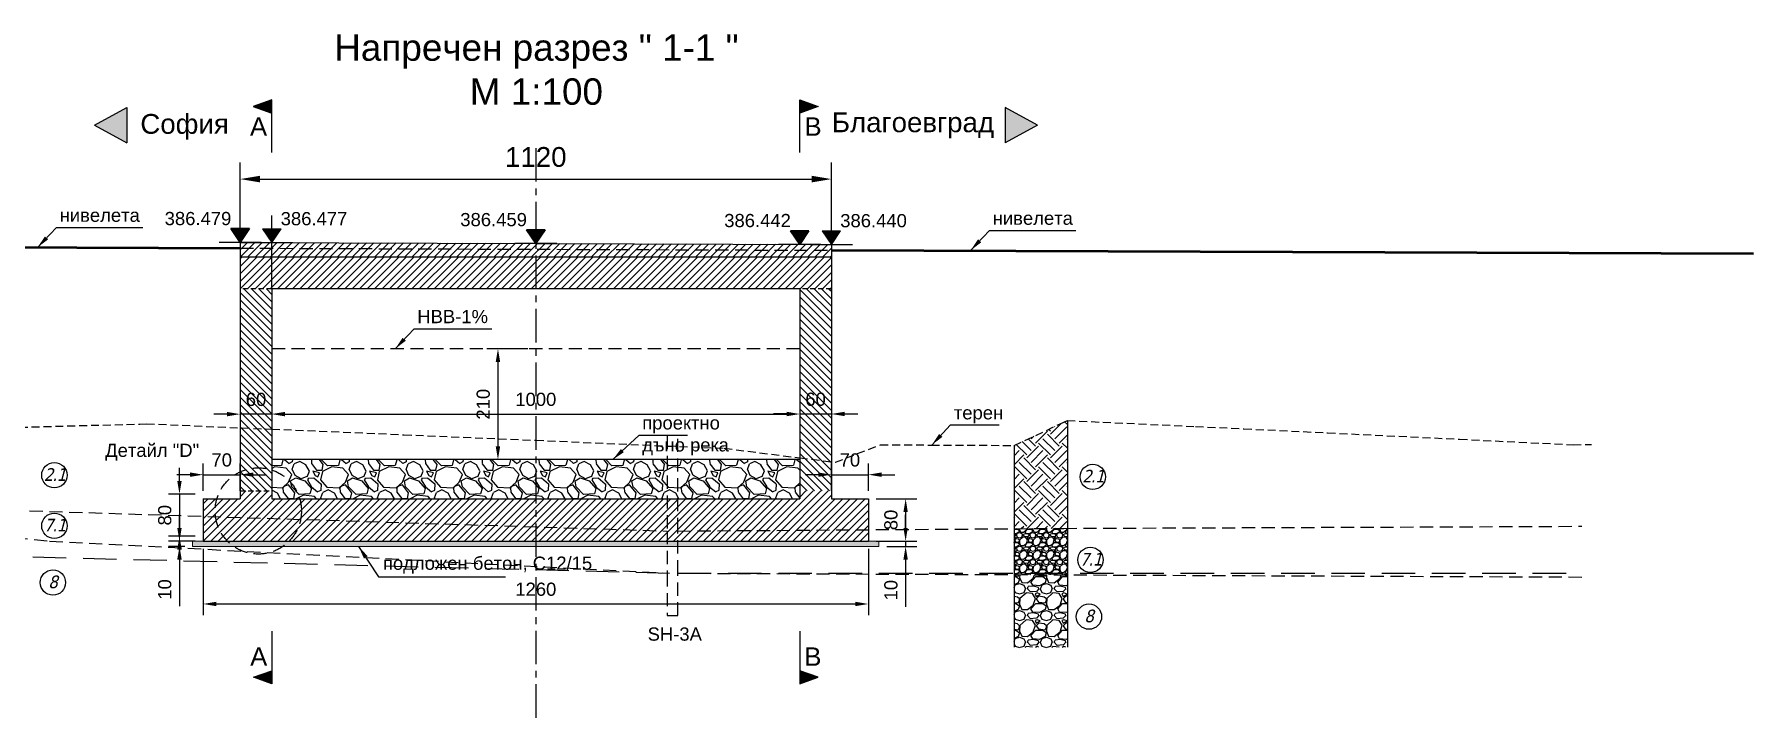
# Model space of a CAD drawing. Header units: centimetres. Extents: x 8495135 to 959133560, y 4530079 to 463453963.
# Drawn here: x 958987247 to 958990504, y 463411915 to 463413216 of the extents above; entities that cross this region are included whole.
import ezdxf
from ezdxf.enums import TextEntityAlignment as Align

# ---------------------------------------------------------------- set-up
doc = ezdxf.new("R2010")
doc.units = ezdxf.units.CM
doc.header["$LTSCALE"] = 0.1
for name, pattern in [('CENTER', [50.8, 31.75, -6.35, 6.35, -6.35]), ('CONTINU', [0]), ('DASHED', [0.75, 0.5, -0.25]), ('HIDDEN', [9.525, 6.35, -3.175]), ('LK_HIDDEN', [7.5, 5, -2.5])]:
    doc.linetypes.add(name, pattern=pattern)
for name, color, linetype, lineweight in [('31_VERT_ALIGNM', 1, 'Continuous', 50), ('dimension', 1, 'Continuous', 20), ('golemi syoryjenia', 161, 'Continuous', 35)]:
    doc.layers.add(name, color=color, linetype=linetype, lineweight=lineweight)
for name, color, linetype in [('br_dimension', 1, 'Continuous'), ('br_hatch', 9, 'Continuous'), ('br_hatch_dark', 8, 'Continuous'), ('br_view_yellow', 2, 'Continuous'), ('hatch', 253, 'Continuous'), ('Kustendilska voda', 12, 'Continuous'), ('plast', 7, 'Continuous')]:
    doc.layers.add(name, color=color, linetype=linetype)
doc.styles.add('1-10 cm', font='arial.ttf', dxfattribs={"height": 2.5})
doc.styles.add('1-50 cm', font='arial.ttf', dxfattribs={"height": 12.5})
doc.styles.add('MM 1 to 100', font='arial.ttf', dxfattribs={"height": 25})
doc.styles.add('MM 1 to 150', font='arial.ttf', dxfattribs={"height": 37.5})
doc.styles.add('MM_ARIAL', font='arial.ttf')
doc.styles.get("Standard").update_dxf_attribs({"font": 'arial.ttf'})
doc.dimstyles.new('MM DIM 1 to 100', dxfattribs={"dimscale": 10, "dimtxt": 2.5, "dimasz": 2.5, "dimexe": 2.1, "dimexo": 1.5, "dimgap": 1.5, "dimtad": 1, "dimdec": 0, "dimdsep": 46, "dimtxsty": 'MM_ARIAL', "dimcen": 3, "dimclrd": 1, "dimclre": 1, "dimclrt": 7, "dimaunit": 2, "dimadec": 1, "dimazin": 0, "dimtp": 100, "dimtm": 3, "dimtfac": 1, "dimtdec": 0, "dimtix": 1, "dimtmove": 0, "dimatfit": 3, "dimfxl": 0, "dimtolj": 1, "dimtzin": 0, "dimarcsym": 0})
doc.dimstyles.new('MM DIM 1 to 150', dxfattribs={"dimscale": 15, "dimtxt": 2.5, "dimasz": 2.5, "dimexe": 2.1, "dimexo": 1.5, "dimgap": 1.5, "dimtad": 1, "dimdec": 0, "dimdsep": 46, "dimtxsty": 'MM_ARIAL', "dimcen": 3, "dimclrd": 1, "dimclre": 1, "dimclrt": 7, "dimaunit": 2, "dimadec": 1, "dimazin": 0, "dimtp": 100, "dimtm": 3, "dimtfac": 1, "dimtdec": 0, "dimtix": 1, "dimtmove": 0, "dimatfit": 3, "dimfxl": 0, "dimtolj": 1, "dimtzin": 0, "dimarcsym": 0})

# ---------------------------------------------------------------- blocks, each defined once
blk = doc.blocks.new('*D172')
at = {"layer": 'br_dimension', "color": 1, "lineweight": -2, "transparency": 16777216}
for p, q in [((958987697, 463412508.3), (958987697, 463412475.3)), ((958988697.1, 463412508.3), (958988697.1, 463412475.3)), ((958987722, 463412496.3), (958988672.1, 463412496.3))]:
    blk.add_line(p, q, dxfattribs=at)
at = {"layer": 'br_dimension', "color": 1, "transparency": 16777216}
for points in [[(958987722, 463412500.4), (958987722, 463412492.1), (958987697, 463412496.3)], [(958988672.1, 463412500.4), (958988672.1, 463412492.1), (958988697.1, 463412496.3)]]:
    blk.add_solid(points, dxfattribs=at)
at = {"layer": 'br_dimension', "color": 7, "transparency": 16777216, "insert": (958988197.1, 463412524), "char_height": 25, "attachment_point": 5, "style": 'MM_ARIAL'}
blk.add_mtext('\\A1;1000', dxfattribs=at)
blk = doc.blocks.new('*D173')
at = {"layer": 'br_dimension', "color": 1, "lineweight": -2, "transparency": 16777216}
for p, q in [((958988897.7, 463412280.6), (958988897.7, 463412305.6)), ((958988842.1, 463412255.6), (958988918.7, 463412255.6)), ((958988862.1, 463412245.6), (958988918.7, 463412245.6)), ((958988897.7, 463412255.6), (958988897.7, 463412245.6)), ((958988897.7, 463412220.6), (958988897.7, 463412130.8))]:
    blk.add_line(p, q, dxfattribs=at)
at = {"layer": 'br_dimension', "color": 1, "transparency": 16777216}
for points in [[(958988893.5, 463412280.6), (958988901.8, 463412280.6), (958988897.7, 463412255.6)], [(958988893.5, 463412220.6), (958988901.8, 463412220.6), (958988897.7, 463412245.6)]]:
    blk.add_solid(points, dxfattribs=at)
at = {"layer": 'br_dimension', "color": 7, "transparency": 16777216, "insert": (958988869.9, 463412162.5), "char_height": 25, "attachment_point": 5, "rotation": 90, "style": 'MM_ARIAL'}
blk.add_mtext('\\A1;10', dxfattribs=at)
blk = doc.blocks.new('*D174')
at = {"layer": 'br_dimension', "color": 1, "lineweight": -2, "transparency": 16777216}
for p, q in [((958988842.1, 463412335.6), (958988918.7, 463412335.6)), ((958988897.7, 463412310.6), (958988897.7, 463412280.6)), ((958988842.1, 463412255.6), (958988918.7, 463412255.6))]:
    blk.add_line(p, q, dxfattribs=at)
at = {"layer": 'br_dimension', "color": 1, "transparency": 16777216}
for points in [[(958988893.5, 463412310.6), (958988901.8, 463412310.6), (958988897.7, 463412335.6)], [(958988893.5, 463412280.6), (958988901.8, 463412280.6), (958988897.7, 463412255.6)]]:
    blk.add_solid(points, dxfattribs=at)
at = {"layer": 'br_dimension', "color": 7, "transparency": 16777216, "insert": (958988869.9, 463412295.6), "char_height": 25, "attachment_point": 5, "rotation": 90, "style": 'MM_ARIAL'}
blk.add_mtext('\\A1;80', dxfattribs=at)
blk = doc.blocks.new('*D175')
at = {"layer": 'br_dimension', "color": 1, "lineweight": -2, "transparency": 16777216}
for p, q in [((958987567.1, 463412240.6), (958987567.1, 463412115.4)), ((958988827.1, 463412240.6), (958988827.1, 463412115.4)), ((958987592.1, 463412136.4), (958988802.1, 463412136.4))]:
    blk.add_line(p, q, dxfattribs=at)
at = {"layer": 'br_dimension', "color": 1, "transparency": 16777216}
for points in [[(958987592.1, 463412140.6), (958987592.1, 463412132.2), (958987567.1, 463412136.4)], [(958988802.1, 463412140.6), (958988802.1, 463412132.2), (958988827.1, 463412136.4)]]:
    blk.add_solid(points, dxfattribs=at)
at = {"layer": 'br_dimension', "color": 7, "transparency": 16777216, "insert": (958988197.1, 463412164.2), "char_height": 25, "attachment_point": 5, "style": 'MM_ARIAL'}
blk.add_mtext('\\A1;1260', dxfattribs=at)
blk = doc.blocks.new('*D176')
at = {"layer": 'br_dimension', "color": 1, "lineweight": -2, "transparency": 16777216}
for p, q in [((958988697.1, 463412521.8), (958988697.1, 463412475.4)), ((958988757.1, 463412509.2), (958988757.1, 463412475.4)), ((958988672.1, 463412496.4), (958988647.1, 463412496.4)), ((958988697.1, 463412496.4), (958988757.1, 463412496.4)), ((958988782.1, 463412496.4), (958988807.1, 463412496.4))]:
    blk.add_line(p, q, dxfattribs=at)
at = {"layer": 'br_dimension', "color": 1, "transparency": 16777216}
for points in [[(958988672.1, 463412500.6), (958988672.1, 463412492.3), (958988697.1, 463412496.4)], [(958988782.1, 463412500.6), (958988782.1, 463412492.3), (958988757.1, 463412496.4)]]:
    blk.add_solid(points, dxfattribs=at)
at = {"layer": 'br_dimension', "color": 7, "transparency": 16777216, "insert": (958988727.1, 463412524.2), "char_height": 25, "attachment_point": 5, "style": 'MM_ARIAL'}
blk.add_mtext('\\A1;60', dxfattribs=at)
blk = doc.blocks.new('*D177')
at = {"layer": 'br_dimension', "color": 1, "lineweight": -2, "transparency": 16777216}
for p, q in [((958987697.1, 463412521.8), (958987697.1, 463412475.1)), ((958987612.1, 463412496.1), (958987587.1, 463412496.1)), ((958987637.1, 463412498.9), (958987637.1, 463412475.1)), ((958987697.1, 463412496.1), (958987637.1, 463412496.1)), ((958987722.1, 463412496.1), (958987747.1, 463412496.1))]:
    blk.add_line(p, q, dxfattribs=at)
at = {"layer": 'br_dimension', "color": 1, "transparency": 16777216}
for points in [[(958987612.1, 463412500.3), (958987612.1, 463412492), (958987637.1, 463412496.1)], [(958987722.1, 463412500.3), (958987722.1, 463412492), (958987697.1, 463412496.1)]]:
    blk.add_solid(points, dxfattribs=at)
at = {"layer": 'br_dimension', "color": 7, "transparency": 16777216, "insert": (958987667.1, 463412523.9), "char_height": 25, "attachment_point": 5, "style": 'MM_ARIAL'}
blk.add_mtext('\\A1;60', dxfattribs=at)
blk = doc.blocks.new('*D178')
at = {"layer": 'br_view_yellow', "color": 1, "lineweight": -2, "transparency": 16777216}
for p, q in [((958987522.1, 463412369.6), (958987522.1, 463412394.6)), ((958987552.1, 463412344.6), (958987501.1, 463412344.6)), ((958987522.1, 463412344.6), (958987522.1, 463412264.6)), ((958987552.1, 463412264.6), (958987501.1, 463412264.6)), ((958987522.1, 463412239.6), (958987522.1, 463412214.6))]:
    blk.add_line(p, q, dxfattribs=at)
at = {"layer": 'br_view_yellow', "color": 1, "transparency": 16777216}
for points in [[(958987517.9, 463412369.6), (958987526.3, 463412369.6), (958987522.1, 463412344.6)], [(958987517.9, 463412239.6), (958987526.3, 463412239.6), (958987522.1, 463412264.6)]]:
    blk.add_solid(points, dxfattribs=at)
at = {"layer": 'br_view_yellow', "color": 7, "transparency": 16777216, "insert": (958987494.3, 463412304.6), "char_height": 25, "attachment_point": 5, "rotation": 90, "style": 'MM_ARIAL'}
blk.add_mtext('\\A1;80', dxfattribs=at)
blk = doc.blocks.new('*D179')
at = {"layer": 'br_dimension', "color": 1, "lineweight": -2, "transparency": 16777216}
for p, q in [((958987522.1, 463412280.6), (958987522.1, 463412305.6)), ((958987552.1, 463412255.6), (958987501.1, 463412255.6)), ((958987532.1, 463412245.6), (958987501.1, 463412245.6)), ((958987522.1, 463412255.6), (958987522.1, 463412245.6)), ((958987522.1, 463412220.6), (958987522.1, 463412132.2))]:
    blk.add_line(p, q, dxfattribs=at)
at = {"layer": 'br_dimension', "color": 1, "transparency": 16777216}
for points in [[(958987517.9, 463412280.6), (958987526.3, 463412280.6), (958987522.1, 463412255.6)], [(958987517.9, 463412220.6), (958987526.3, 463412220.6), (958987522.1, 463412245.6)]]:
    blk.add_solid(points, dxfattribs=at)
at = {"layer": 'br_dimension', "color": 7, "transparency": 16777216, "insert": (958987494.3, 463412163.9), "char_height": 25, "attachment_point": 5, "rotation": 90, "style": 'MM_ARIAL'}
blk.add_mtext('\\A1;10', dxfattribs=at)
blk = doc.blocks.new('*D180')
at = {"layer": 'br_dimension', "color": 1, "lineweight": -2, "transparency": 16777216}
for p, q in [((958988182, 463412619.9), (958988104.4, 463412619.9)), ((958988125.4, 463412594.9), (958988125.4, 463412434.9)), ((958988182, 463412409.9), (958988104.4, 463412409.9))]:
    blk.add_line(p, q, dxfattribs=at)
at = {"layer": 'br_dimension', "color": 1, "transparency": 16777216}
for points in [[(958988121.2, 463412594.9), (958988129.6, 463412594.9), (958988125.4, 463412619.9)], [(958988121.2, 463412434.9), (958988129.6, 463412434.9), (958988125.4, 463412409.9)]]:
    blk.add_solid(points, dxfattribs=at)
at = {"layer": 'br_dimension', "color": 7, "transparency": 16777216, "insert": (958988097.6, 463412514.9), "char_height": 25, "attachment_point": 5, "rotation": 90, "style": 'MM_ARIAL'}
blk.add_mtext('\\A1;210', dxfattribs=at)
blk = doc.blocks.new('*D181')
at = {"layer": 'br_dimension', "color": 1, "lineweight": -2, "transparency": 16777216}
for p, q in [((958987567.1, 463412350.6), (958987567.1, 463412402.4)), ((958987637.1, 463412350.6), (958987637.1, 463412402.4)), ((958987542.1, 463412381.4), (958987517.1, 463412381.4)), ((958987567.1, 463412381.4), (958987637.1, 463412381.4)), ((958987662.1, 463412381.4), (958987687.1, 463412381.4))]:
    blk.add_line(p, q, dxfattribs=at)
at = {"layer": 'br_dimension', "color": 1, "transparency": 16777216}
for points in [[(958987542.1, 463412385.6), (958987542.1, 463412377.3), (958987567.1, 463412381.4)], [(958987662.1, 463412385.6), (958987662.1, 463412377.3), (958987637.1, 463412381.4)]]:
    blk.add_solid(points, dxfattribs=at)
at = {"layer": 'br_dimension', "color": 7, "transparency": 16777216, "insert": (958987602.1, 463412409.2), "char_height": 25, "attachment_point": 5, "style": 'MM_ARIAL'}
blk.add_mtext('\\A1;70', dxfattribs=at)
blk = doc.blocks.new('*D182')
at = {"layer": 'br_dimension', "color": 1, "lineweight": -2, "transparency": 16777216}
for p, q in [((958988757.1, 463412350.6), (958988757.1, 463412402.4)), ((958988827.1, 463412350.6), (958988827.1, 463412402.4)), ((958988732.1, 463412381.4), (958988707.1, 463412381.4)), ((958988757.1, 463412381.4), (958988827.1, 463412381.4)), ((958988852.1, 463412381.4), (958988877.1, 463412381.4))]:
    blk.add_line(p, q, dxfattribs=at)
at = {"layer": 'br_dimension', "color": 1, "transparency": 16777216}
for points in [[(958988732.1, 463412385.6), (958988732.1, 463412377.3), (958988757.1, 463412381.4)], [(958988852.1, 463412385.6), (958988852.1, 463412377.3), (958988827.1, 463412381.4)]]:
    blk.add_solid(points, dxfattribs=at)
at = {"layer": 'br_dimension', "color": 7, "transparency": 16777216, "insert": (958988792.1, 463412409.2), "char_height": 25, "attachment_point": 5, "style": 'MM_ARIAL'}
blk.add_mtext('\\A1;70', dxfattribs=at)
blk = doc.blocks.new('*U353')
at = {"linetype": 'CONTINU', "ltscale": 0.5}
blk.add_hatch(color=256, dxfattribs=at).paths.add_polyline_path([(-87.5, -35), (-100, 0), (-75, 0)])
at = {"ltscale": 0.5}
blk.add_line((0, 0), (-100, 0), dxfattribs=at)
at = {"lineweight": -3, "ltscale": 0.5}
for p, q in [((-100, 0), (-87.5, -35)), ((-87.5, -35), (-75, 0))]:
    blk.add_line(p, q, dxfattribs=at)
at = {"color": 7, "ltscale": 0.5, "style": '1-50 cm'}
blk.add_attdef('1', text='', height=35, dxfattribs=at).set_placement((-45.7, -25), align=Align.MIDDLE_CENTER)
blk = doc.blocks.new('*U354')
at = {"linetype": 'CONTINU', "ltscale": 0.5}
blk.add_hatch(color=256, dxfattribs=at).paths.add_polyline_path([(-87.5, -35), (-100, 0), (-75, 0)])
at = {"ltscale": 0.5}
blk.add_line((0, 0), (-100, 0), dxfattribs=at)
at = {"lineweight": -3, "ltscale": 0.5}
for p, q in [((-100, 0), (-87.5, -35)), ((-87.5, -35), (-75, 0))]:
    blk.add_line(p, q, dxfattribs=at)
at = {"color": 7, "ltscale": 0.5, "style": '1-50 cm'}
blk.add_attdef('1', text='', height=35, dxfattribs=at).set_placement((-44.6, -24.8), align=Align.MIDDLE_CENTER)
blk = doc.blocks.new('*D825')
at = {"layer": 'br_hatch', "color": 1, "lineweight": -2, "transparency": 16777216}
for p, q in [((958987637.1, 463412844), (958987637.1, 463412973)), ((958988757.1, 463412840.1), (958988757.1, 463412973)), ((958987674.6, 463412941.5), (958988719.6, 463412941.5))]:
    blk.add_line(p, q, dxfattribs=at)
at = {"layer": 'br_hatch', "color": 1, "transparency": 16777216}
for points in [[(958987674.6, 463412947.8), (958987674.6, 463412935.3), (958987637.1, 463412941.5)], [(958988719.6, 463412947.8), (958988719.6, 463412935.3), (958988757.1, 463412941.5)]]:
    blk.add_solid(points, dxfattribs=at)
at = {"layer": 'br_hatch', "color": 7, "transparency": 16777216, "insert": (958988197.1, 463412983.2), "char_height": 37.5, "attachment_point": 5, "style": 'MM_ARIAL'}
blk.add_mtext('\\A1;1120', dxfattribs=at)
blk = doc.blocks.new('*U819')
at = {"ltscale": 0.5}
blk.add_hatch(color=256, dxfattribs=at).paths.add_polyline_path([(-17.5, 26), (0, 0), (17.5, 26)])
for p, q in [((-40, 0), (0, 0)), ((-17.5, 26), (17.5, 26)), ((-17.5, 26), (0, 0)), ((0, 0), (17.5, 26)), ((0, 0), (40, 0))]:
    blk.add_line(p, q, dxfattribs=at)
at = {"color": 7, "ltscale": 0.5, "style": '1-10 cm'}
blk.add_attdef('1', text='', height=25, dxfattribs=at).set_placement((79.9, 32.7), align=Align.CENTER)

msp = doc.modelspace()

# ---------------------------------------------------------------- hatches: boundary and pattern name
at = {"layer": 'br_hatch'}
h = msp.add_hatch(dxfattribs=at)
h.set_pattern_fill('_USER', color=256, scale=10, angle=45, style=0, pattern_type=0)
h.set_pattern_definition([(45, (958987637.051, 463412793.549), (-7.07107, 7.07107), [])])
h.paths.add_polyline_path([(958987697.05, 463412810.38), (958987637.05, 463412810.59), (958987637.05, 463412793.55), (958987697.05, 463412793.55)])
h.paths.add_polyline_path([(958987697.05, 463412821.33), (958987637.05, 463412821.55), (958987637.05, 463412810.59), (958987697.05, 463412810.38)])
h.paths.add_polyline_path([(958988197.07, 463412819.55), (958987697.05, 463412821.33), (958987697.05, 463412810.38), (958988197.07, 463412808.6)])
h.paths.add_polyline_path([(958988197.07, 463412808.6), (958987697.05, 463412810.38), (958987697.05, 463412793.55), (958988197.07, 463412793.55)])
h.paths.add_polyline_path([(958988757.05, 463412817.56), (958988197.07, 463412819.55), (958988197.07, 463412808.6), (958988757.05, 463412806.61)])
h.paths.add_polyline_path([(958988757.05, 463412806.61), (958988197.07, 463412808.6), (958988197.07, 463412793.55), (958988757.05, 463412793.55)])
h = msp.add_hatch(dxfattribs=at)
h.set_pattern_fill('_USER', color=256, scale=10, angle=45, style=0, pattern_type=0)
h.set_pattern_definition([(45, (958987637.051, 463412733.549), (-7.07107, 7.07107), [])])
h.paths.add_polyline_path([(958988674.83, 463412793.55), (958988197.07, 463412793.55), (958988197.07, 463412733.55), (958988656.73, 463412733.55, -0.1391006)])
h.paths.add_polyline_path([(958988757.05, 463412793.55), (958988674.83, 463412793.55, 0.1391006), (958988656.73, 463412733.55), (958988697.05, 463412733.55), (958988757.05, 463412733.55)])
h.paths.add_polyline_path([(958988197.07, 463412793.55), (958987637.05, 463412793.55), (958987637.05, 463412733.55), (958987697.05, 463412733.55), (958988197.07, 463412733.55)])
h = msp.add_hatch(dxfattribs=at)
h.set_pattern_fill('_USER', color=256, scale=10, angle=135, style=0, pattern_type=0)
h.set_pattern_definition([(135, (958987617.053, 463412350.57), (-7.07107, -7.07107), [])])
h.paths.add_polyline_path([(958987697.05, 463412390.29, 0.1904634), (958987637.05, 463412386.83), (958987637.05, 463412350.57), (958987697.05, 463412350.57)])
h.paths.add_polyline_path([(958987697.05, 463412467.71), (958987637.05, 463412470.27), (958987637.05, 463412386.83, -0.1904634), (958987697.05, 463412390.29)])
h.paths.add_polyline_path([(958987641.57, 463412497.98), (958987692.92, 463412497.98), (958987692.92, 463412549.49), (958987641.57, 463412549.49)], flags=24)
h.paths.add_polyline_path([(958987637.05, 463412733.55), (958987637.05, 463412470.27), (958987697.05, 463412467.71), (958987697.05, 463412733.55)])
h = msp.add_hatch(dxfattribs=at)
h.set_pattern_fill('_USER', color=256, scale=10, angle=135, style=0, pattern_type=0)
h.set_pattern_definition([(135, (958988697.051, 463412350.57), (-7.07107, -7.07107), [])])
h.paths.add_polyline_path([(958988757.05, 463412617.75, -0.1458719), (958988697.05, 463412644.26), (958988697.05, 463412413.42), (958988697.07, 463412413.41), (958988757.05, 463412405.87)])
h.paths.add_polyline_path([(958988757.05, 463412405.87), (958988697.05, 463412413.42), (958988697.05, 463412350.57), (958988757.05, 463412350.57)])
h.paths.add_polyline_path([(958988701.57, 463412498.28), (958988752.92, 463412498.28), (958988752.92, 463412549.79), (958988701.57, 463412549.79)], flags=24)
edge = h.paths.add_edge_path()
edge.add_line((958988757.05, 463412617.75), (958988757.05, 463412733.55))
edge.add_line((958988757.05, 463412733.55), (958988697.05, 463412733.55))
edge.add_line((958988697.05, 463412733.55), (958988697.05, 463412644.26))
edge.add_arc((958988771.53, 463412731.64), 114.82, 229.55958, 262.75681)
h = msp.add_hatch(dxfattribs=at)
h.set_pattern_fill('EARTH', color=256, scale=5, angle=45)
h.set_pattern_definition([(45, (950484482.08, 458885224.615), (4e-15, 44.90128061), [31.75, -31.75]), (45, (950484473.66, 458885233.034), (4e-15, 44.90128061), [31.75, -31.75]), (45, (950484465.24, 458885241.453), (4e-15, 44.90128061), [31.75, -31.75]), (135, (950484465.24, 458885247.066), (-44.90128061, 4e-15), [31.75, -31.75]), (135, (950484473.66, 458885255.485), (-44.90128061, 4e-15), [31.75, -31.75]), (135, (950484482.08, 458885263.904), (-44.90128061, 4e-15), [31.75, -31.75])])
h.paths.add_polyline_path([(958989204.07, 463412484.01), (958989197.07, 463412480.71), (958989103.27, 463412436.81), (958989103.27, 463412279.03), (958989197.07, 463412279.68), (958989204.07, 463412279.71)])
h = msp.add_hatch(dxfattribs=at)
h.set_pattern_fill('GRAVEL', color=256, scale=3, angle=135, style=0)
h.set_pattern_definition([(3.0128, (958987604.3746, 463412320.4827), (915.987086, 53.881766), [10.2516, -1014.915]), (319.9697, (958987614.612, 463412321.0215), (-700.460643, 592.69833), [17.5922, -1741.62]), (267.5104, (958987628.0824, 463412309.7064), (53.882508, 1131.512458), [12.4045, -1228.041]), (42.2737, (958987662.5666, 463412302.163), (-1131.51169, -1023.749085), [16.0202, -1585.992]), (67.8337, (958987674.4206, 463412312.9393), (-377.17036, -915.987257), [15.709, -1555.194]), (132.2737, (958987680.3475, 463412327.4873), (1023.749085, -1131.51169), [16.0201, -1585.992]), (172.6942, (958987669.5712, 463412339.3412), (1239.275307, -161.645533), [21.1858, -2097.393]), (207.2553, (958987648.5574, 463412342.0353), (-1562.565663, -808.22264), [20.0016, -1980.159]), (256.4296, (958987630.7765, 463412332.8754), (-269.406749, -1131.511558), [16.0744, -1591.365]), (310.2364, (958987627.005, 463412317.25), (-538.815407, 646.57747), [18.3514, -899.217]), (357.3974, (958987638.8588, 463412303.2406), (1239.274593, -53.882327), [23.7323, -2349.504]), (273.8141, (958987609.763, 463412356.0445), (53.881794, -700.45924), [8.1, -801.918]), (306.4692, (958987610.3015, 463412347.9623), (-592.695563, 808.222253), [15.4105, -1525.638]), (0, (958987619.46, 463412335.57), (53.8815, 53.8815), [10.7763, -96.9867]), (338.1986, (958987616.767, 463412325.332), (-377.17214, 161.64505), [5.8032, -574.518]), (66.8014, (958987622.155, 463412323.177), (-107.76314, -215.52629), [8.207, -402.144]), (165.9638, (958987625.388, 463412330.72), (-269.4076, 53.88128), [13.3296, -430.989]), (296.565, (958987612.457, 463412333.953), (-53.88167, 161.6446), [9.6386, -231.327]), (151.3895, (958987653.4068, 463412291.9255), (-700.459938, 377.17139), [13.5026, -1336.764]), (205.3462, (958987641.553, 463412298.3913), (808.221612, 377.17052), [11.328, -1121.466]), (68.1986, (958987601.68, 463412323.177), (-161.64505, -377.17214), [11.6064, -568.716]), (118.6105, (958987605.991, 463412333.953), (377.17139, -700.459938), [13.5026, -1336.764]), (114.444, (958987686.813, 463412325.332), (161.645075, -377.17096), [13.021, -638.031]), (69.7751, (958987681.425, 463412337.186), (-323.289573, -862.103685), [10.9102, -1080.108]), (201.8014, (958987655.023, 463412377.597), (-377.17214, -161.64505), [11.6064, -568.716]), (152.354, (958987644.247, 463412373.2866), (915.985837, -484.934193), [12.7735, -1264.572]), (204.444, (958987681.425, 463412351.195), (377.17096, 161.645075), [6.5105, -644.544]), (236.3099, (958987658.256, 463412374.364), (-161.64419, -269.40673), [3.8855, -384.66]), (300.9638, (958987656.1, 463412371.131), (-107.76328, 215.52617), [15.709, -298.4715]), (321.009, (958987664.183, 463412357.661), (-592.695984, 484.933162), [14.558, -1441.242]), (78.69, (958987630.238, 463412335.57), (-53.8814, -161.64452), [10.9897, -263.7534]), (128.1572, (958987632.393, 463412346.3458), (-808.222947, 1023.750059), [19.1867, -1899.48]), (195.9454, (958987620.539, 463412361.433), (592.695503, 161.64421), [7.8452, -776.682]), (225, (958987612.996, 463412359.28), (-7e-15, -107.763), [4.572, -71.628]), (255.2564, (958987663.644, 463412354.967), (161.644877, 592.696257), [10.586, -1048.017]), (183.0128, (958987660.95, 463412344.7294), (-915.987086, -53.881766), [20.5033, -1004.664]), (135, (958987640.475, 463412343.65), (-107.763, 7e-15), [19.812, -56.388]), (100.3048, (958987626.466, 463412357.661), (161.64364, -915.985227), [12.0483, -1192.779]), (29.0546, (958987624.311, 463412369.515), (269.40833, 161.64499), [11.095, -543.651]), (342.646, (958987634.0094, 463412374.903), (1562.564544, -484.933132), [18.0643, -1788.375]), (310.4261, (958987651.2515, 463412369.515), (646.578863, -754.341415), [19.1109, -1891.974]), (310.4261, (958987651.2515, 463412369.515), (646.578863, -754.341415), [19.1109, -1891.974])])
h.paths.add_polyline_path([(958988197.07, 463412409.91), (958987697.05, 463412409.91), (958987697.05, 463412390.29, -0.2468233), (958987749.9, 463412335.57), (958988197.07, 463412335.57)])
h.paths.add_polyline_path([(958988697.05, 463412409.91), (958988197.07, 463412409.91), (958988197.07, 463412335.57), (958988697.05, 463412335.57)])
h.paths.add_polyline_path([(958987697.05, 463412390.29), (958987697.05, 463412335.57), (958987749.9, 463412335.57, 0.2468233)], flags=17)
h = msp.add_hatch(dxfattribs=at)
h.set_pattern_fill('_USER', color=256, scale=10, angle=45, style=0, pattern_type=0)
h.set_pattern_definition([(45, (958987567.051, 463412255.567), (-7.07107, 7.07107), [])])
h.paths.add_polyline_path([(958987589.68, 463412312.66, -0.071117), (958987592.95, 463412335.57), (958987567.05, 463412335.57), (958987567.05, 463412255.57), (958987612.92, 463412255.57, -0.1957588)])
h.paths.add_polyline_path([(958987753.17, 463412312.66, 0.071117), (958987749.9, 463412335.57), (958987697.05, 463412335.57), (958987697.05, 463412350.57), (958987637.05, 463412350.57), (958987637.05, 463412335.57), (958987592.95, 463412335.57, 0.071117), (958987589.68, 463412312.66, 0.1957588), (958987612.92, 463412255.57), (958987729.93, 463412255.57, 0.1957575)])
h.paths.add_polyline_path([(958988197.07, 463412335.57), (958987749.9, 463412335.57, -0.071117), (958987753.17, 463412312.66, -0.1957575), (958987729.93, 463412255.57), (958988197.07, 463412255.57)])
h.paths.add_polyline_path([(958988827.05, 463412335.57), (958988757.05, 463412335.57), (958988757.05, 463412350.57), (958988697.05, 463412350.57), (958988697.05, 463412335.57), (958988197.07, 463412335.57), (958988197.07, 463412255.57), (958988827.05, 463412255.57)])
h = msp.add_hatch(dxfattribs=at)
h.set_pattern_fill('GRAVEL', color=256)
h.set_pattern_definition([(228.0127875, (950484500.3668, 458885250.015), (-203.20000001596, -228.5999999858), [3.4172144, -338.304836396]), (184.969741, (950484498.0808, 458885247.475), (304.7999998794, 25.40000144698), [5.8640472, -580.540488935]), (132.5104471, (950484492.2388, 458885246.967), (254.00000010727, -279.39999990246), [4.1348152, -409.34722794]), (267.273689, (950484482.3328, 458885240.617), (25.4000000532, 507.99999999733), [5.3400452, -528.66437426]), (292.83365418, (950484482.0788, 458885235.283), (-127.00000001063, 304.79999999555), [5.236337, -518.398077453]), (357.273689, (950484484.1108, 458885230.457), (-507.99999999733, 25.4000000532), [5.3400452, -528.66437426]), (37.69424047, (950484489.4448, 458885230.203), (-330.19999998536, -254.000000019), [7.0619366, -699.13115314]), (72.25532837, (950484495.0328, 458885234.521), (177.80000004779, 558.79999998479), [6.6671952, -660.05256602]), (121.42956562, (950484497.0648, 458885240.871), (-203.20000002883, 330.19999998226), [5.35813, -530.45545699]), (175.2363583, (950484494.2708, 458885245.443), (279.399999996, -25.4000000439), [6.1171328, -299.7393695]), (222.3974378, (950484488.1748, 458885245.951), (-304.79999999025, -279.40000001064), [7.9107792, -783.16772512]), (138.81407483, (950484507.4788, 458885240.363), (-177.79999998934, 152.4000000124), [2.7000454, -267.305658243]), (171.4692344, (950484505.4468, 458885242.141), (330.2000000089, -50.79999994237), [5.1368198, -508.54638997]), (225, (950484500.367, 458885242.903), (-4e-15, -25.4), [3.5920934, -32.328931084]), (203.19859051, (950484498.5888, 458885245.951), (127.0000000035, 50.7999999911), [1.9344132, -191.50622369]), (291.80140949, (950484496.811, 458885245.189), (-25.4000000053, 76.1999999982), [2.7356562, -134.0475299]), (30.96375653, (950484497.827, 458885242.649), (76.2000000019, 50.7999999972), [4.4431966, -143.66298153]), (161.56505118, (950484501.637, 458885244.935), (50.800000001, -25.3999999973), [3.2128714, -77.10898117]), (16.389540334, (950484482.0788, 458885245.189), (254, 76.2), [4.50088, -445.588266725]), (70.34617594, (950484486.3968, 458885246.459), (-101.6000000093, -279.3999999967), [3.7759894, -373.82215678]), (293.19859051, (950484501.6368, 458885250.015), (-50.7999999911, 127.0000000036), [3.868801, -189.57183589]), (343.61045967, (950484503.1608, 458885246.459), (-254.00000000532, 76.19999998223), [4.50088, -445.588266725]), (339.44395478, (950484482.0788, 458885229.441), (-127, 50.8), [4.340352, -212.67734313]), (294.7751406, (950484486.1428, 458885227.917), (-127.00000015117, 279.39999993127), [3.6367212, -360.03593381]), (66.80140949, (950484501.8908, 458885224.615), (50.799999992, 127.0000000032), [3.868801, -189.57183589]), (17.35402464, (950484503.4148, 458885228.171), (-330.19999999343, -101.60000002132), [4.2578274, -421.5237598]), (69.44395478, (950484489.4448, 458885224.615), (-50.8000000009, -126.99999999965), [2.170176, -214.84751913]), (101.309932474, (950484500.367, 458885224.615), (-25.4, 101.6), [1.295146, -128.219949645]), (165.96375653, (950484500.113, 458885225.885), (76.2, -25.4), [5.236337, -99.49054589]), (186.00900596, (950484495.0328, 458885227.155), (253.99999999865, 25.4000000133), [4.85267, -480.413648633]), (303.69006753, (950484497.827, 458885240.363), (-25.4000000035, 50.799999998), [3.6632388, -87.9177636]), (353.15722659, (950484499.8588, 458885237.315), (431.80000000266, -50.79999997739), [6.3955676, -633.16009065]), (60.9453959, (950484506.2088, 458885236.553), (-101.6000000028, -177.7999999984), [2.6150824, -258.89392318]), (90, (950484507.48, 458885238.84), (-25.4, 25.4), [1.524, -23.876]), (120.25643716, (950484494.5248, 458885227.917), (101.59999998757, -177.8000000071), [3.5286696, -349.33940773]), (48.0127875, (950484492.7468, 458885230.965), (203.20000001675, 228.5999999851), [6.8344288, -334.887621996]), (0, (950484497.32, 458885236.045), (25.4, 25.4), [6.604, -18.796]), (325.3048465, (950484503.9228, 458885236.045), (254.00000009622, -177.79999986255), [4.0160956, -397.59316724]), (254.0546041, (950484507.2248, 458885233.759), (-25.3999999982, -101.6000000004), [3.6982908, -181.21650039]), (207.64597536, (950484506.2088, 458885230.203), (-482.60000001773, -253.99999996631), [6.021451, -596.12464423]), (175.42607874, (950484500.8748, 458885227.409), (-330.19999999999, 25.4), [6.3702946, -630.65846456])])
h.paths.add_polyline_path([(958989204.07, 463412194.64), (958989204.07, 463412279.71), (958989197.07, 463412279.68), (958989103.27, 463412279.03), (958989103.27, 463412194.64)])
h.paths.add_polyline_path([(958989103.27, 463412194.64), (958989103.27, 463412191.98), (958989204.07, 463412191.56), (958989204.07, 463412194.64)])
h = msp.add_hatch(dxfattribs=at)
h.set_pattern_fill('GRAVEL', color=256, scale=2)
h.set_pattern_definition([(228.0127875, (950484518.655, 458885275.415), (-406.4000000319, -457.1999999716), [6.8344288, -676.6096728]), (184.969741, (950484514.0828, 458885270.335), (609.5999997588, 50.80000289396), [11.7280944, -1161.08097787]), (132.5104471, (950484502.3988, 458885269.319), (508.0000002145, -558.7999998049), [8.2696304, -818.69445588]), (267.273689, (950484482.5868, 458885256.619), (50.8000001064, 1015.99999999466), [10.6800904, -1057.32874851]), (292.83365418, (950484482.0788, 458885245.951), (-254.00000002127, 609.5999999911), [10.472674, -1036.7961549]), (357.273689, (950484486.1428, 458885236.299), (-1015.99999999466, 50.8000001064), [10.6800904, -1057.32874851]), (37.69424047, (950484496.8108, 458885235.791), (-660.39999997072, -508.000000038), [14.1238732, -1398.26230628]), (72.25532837, (950484507.9868, 458885244.427), (355.6000000956, 1117.59999996958), [13.3343904, -1320.10513204]), (121.42956562, (950484512.0508, 458885257.127), (-406.40000005766, 660.3999999645), [10.71626, -1060.91091397]), (175.2363583, (950484506.463, 458885266.271), (558.799999992, -50.8000000878), [12.2342656, -599.478739]), (222.3974378, (950484494.2708, 458885267.287), (-609.5999999805, -558.80000002128), [15.8215584, -1566.33545024]), (138.81407483, (950484532.879, 458885256.111), (-355.5999999787, 304.8000000248), [5.4000908, -534.6113165]), (171.4692344, (950484528.8148, 458885259.667), (660.4000000178, -101.59999988475), [10.2736396, -1017.09277994]), (225, (950484518.655, 458885261.19), (-7e-15, -50.8), [7.1841868, -64.65786217]), (203.19859051, (950484515.099, 458885267.287), (254.000000007, 101.599999982), [3.8688264, -383.01244738]), (291.80140949, (950484511.543, 458885265.763), (-50.800000011, 152.399999996), [5.4713124, -268.0950598]), (30.96375653, (950484513.575, 458885260.683), (152.400000004, 101.5999999944), [8.8863932, -287.32596306]), (161.56505118, (950484521.195, 458885265.255), (101.600000003, -50.799999995), [6.4257428, -154.21796234]), (16.389540334, (950484482.0788, 458885265.763), (508, 152.4), [9.00176, -891.17653345]), (70.34617594, (950484490.7148, 458885268.303), (-203.2000000186, -558.7999999934), [7.5519788, -747.64431356]), (293.19859051, (950484521.195, 458885275.415), (-101.5999999823, 254.000000007), [7.737602, -379.14367178]), (343.61045967, (950484524.2428, 458885268.303), (-508.00000001065, 152.39999996446), [9.00176, -891.17653345]), (339.44395478, (950484482.079, 458885234.267), (-254, 101.6), [8.680704, -425.35468626]), (294.7751406, (950484490.2068, 458885231.219), (-254.0000003023, 558.7999998625), [7.2734424, -720.07186761]), (66.80140949, (950484521.703, 458885224.615), (101.599999984, 254.0000000064), [7.737602, -379.14367178]), (17.35402464, (950484524.7508, 458885231.727), (-660.3999999869, -203.20000004265), [8.5156548, -843.0475196]), (69.44395478, (950484496.811, 458885224.615), (-101.6000000018, -253.9999999993), [4.340352, -429.69503826]), (101.30993247, (950484518.655, 458885224.615), (-50.8, 203.2), [2.590292, -256.4398993]), (165.96375653, (950484518.147, 458885227.155), (152.4, -50.8), [10.472674, -198.98109178]), (186.00900596, (950484507.9868, 458885229.695), (507.9999999973, 50.8000000266), [9.70534, -960.82729727]), (303.69006753, (950484513.575, 458885256.111), (-50.800000007, 101.599999996), [7.3264776, -175.8355272]), (353.15722659, (950484517.6388, 458885250.015), (863.6000000053, -101.5999999548), [12.7911352, -1266.3201813]), (60.9453959, (950484530.339, 458885248.491), (-203.2000000056, -355.5999999968), [5.2301648, -517.78784636]), (90, (950484532.88, 458885253.063), (-50.8, 50.8), [3.048, -47.752]), (120.25643716, (950484506.9708, 458885231.219), (203.1999999751, -355.6000000142), [7.0573392, -698.67881546]), (48.0127875, (950484503.415, 458885237.315), (406.4000000335, 457.1999999702), [13.6688576, -669.775244]), (0, (950484512.56, 458885247.475), (50.8, 50.8), [13.208, -37.592]), (325.3048465, (950484525.7668, 458885247.475), (508.0000001924, -355.5999997251), [8.0321912, -795.18633448]), (254.0546041, (950484532.371, 458885242.903), (-50.7999999965, -203.200000001), [7.3965816, -362.43300078]), (207.64597536, (950484530.3388, 458885235.791), (-965.20000003547, -507.9999999326), [12.042902, -1192.24928846]), (175.42607874, (950484519.6708, 458885230.203), (-660.39999999998, 50.8), [12.7405892, -1261.31692912])])
h.paths.add_polyline_path([(958989204.07, 463412191.56), (958989103.27, 463412191.98), (958989103.27, 463412054.34), (958989204.07, 463412054.34)])
at = {"layer": 'br_hatch_dark', "ltscale": 0.5}
h = msp.add_hatch(color=256, dxfattribs=at)
h.dxf.hatch_style = 1
h.paths.add_polyline_path([(958987422.64, 463413009.94), (958987422.64, 463413077.09), (958987361.15, 463413043.52)])
h = msp.add_hatch(color=256, dxfattribs=at)
h.dxf.hatch_style = 1
h.paths.add_polyline_path([(958989086.23, 463413009.94), (958989086.23, 463413077.09), (958989147.72, 463413043.52)])
at = {"layer": 'hatch'}
h = msp.add_hatch(color=256, dxfattribs=at)
h.dxf.hatch_style = 2
h.paths.add_polyline_path([(958988187.05, 463412255.57), (958987547.05, 463412255.57), (958987547.05, 463412255.57), (958987547.05, 463412245.57), (958988187.05, 463412245.57)])
h.paths.add_polyline_path([(958988847.05, 463412255.57), (958988827.05, 463412255.57), (958988187.05, 463412255.57), (958988187.05, 463412245.57), (958988827.05, 463412245.57), (958988847.05, 463412245.57)])

# ---------------------------------------------------------------- linework, layer by layer
at = {"layer": '31_VERT_ALIGNM'}
for p, q in [((958985890.06, 463412816.8), (958987637.05, 463412810.59)), ((958988757.05, 463412806.61), (958990504.08, 463412800.39))]:
    msp.add_line(p, q, dxfattribs=at)
at = {"layer": 'br_dimension', "linetype": 'CENTER', "ltscale": 20}
msp.add_line((958988197.07, 463413000.16), (958988197.07, 463411915.38), dxfattribs=at)
at = {"layer": 'br_dimension', "linetype": 'LK_HIDDEN', "ltscale": 20}
for p, q in [((958987697.05, 463412733.55), (958987637.05, 463412733.55)), ((958988757.05, 463412733.55), (958988697.05, 463412733.55)), ((958987637.05, 463412350.57), (958987697.05, 463412350.57))]:
    msp.add_line(p, q, dxfattribs=at)
at = {"layer": 'br_dimension'}
msp.add_line((958988697.03, 463412409.91), (958987697.03, 463412409.91), dxfattribs=at)
at = {"layer": 'br_dimension', "linetype": 'LK_HIDDEN', "ltscale": 50}
msp.add_circle((958987671.42, 463412312.66), 81.75, dxfattribs=at)
at = {"layer": 'br_hatch'}
msp.add_line((958987697.05, 463412733.55), (958987697.05, 463412872.33), dxfattribs=at)
at = {"layer": 'br_hatch', "linetype": 'HIDDEN', "ltscale": 100}
msp.add_lwpolyline([(958985208.77, 463412334.64), (958986292.07, 463412249.64), (958988466.07, 463412194.64), (958990178.36, 463412194.64)], dxfattribs=at)
at = {"layer": 'br_hatch_dark', "ltscale": 0.5}
for p, q in [((958987361.15, 463413043.52), (958987422.64, 463413077.09)), ((958987422.64, 463413077.09), (958987422.64, 463413009.94)), ((958989086.23, 463413077.09), (958989086.23, 463413009.94)), ((958989147.72, 463413043.52), (958989086.23, 463413077.09)), ((958987361.15, 463413043.52), (958987422.64, 463413009.94)), ((958989147.72, 463413043.52), (958989086.23, 463413009.94))]:
    msp.add_line(p, q, dxfattribs=at)
at = {"layer": 'br_hatch_dark'}
for p, q in [((958989204.07, 463412484.01), (958989204.07, 463412054.34)), ((958989103.27, 463412436.81), (958989103.27, 463412054.34))]:
    msp.add_line(p, q, dxfattribs=at)
at = {"layer": 'br_hatch_dark', "linetype": 'DASHED', "ltscale": 300}
msp.add_lwpolyline([(958987197.07, 463412470.71), (958987447.07, 463412477.41), (958987459.97, 463412477.81), (958987697.07, 463412467.71), (958987947.07, 463412457.11), (958988197.07, 463412446.51), (958988447.07, 463412435.91), (958988554.17, 463412431.41), (958988697.07, 463412413.41), (958988764.67, 463412404.91), (958988849.87, 463412438.11), (958988947.07, 463412437.61), (958989103.27, 463412436.81), (958989197.07, 463412480.71), (958989204.07, 463412484.01), (958989447.07, 463412472.71), (958989538.57, 463412468.41), (958989697.07, 463412460.71), (958989947.07, 463412448.61), (958990162.67, 463412438.11), (958990197.07, 463412438.91)], dxfattribs=at)
at = {"layer": 'br_hatch_dark', "linetype": 'DASHED', "ltscale": 500}
for points in [[(958988446.07, 463412454.64), (958988446.07, 463412274.64), (958988446.07, 463412194.64), (958988446.07, 463412114.64), (958988466.07, 463412114.64), (958988466.07, 463412194.64), (958988466.07, 463412274.64), (958988466.07, 463412454.64)], [(958986302.07, 463412429.64), (958987125.73, 463412316.58), (958988446.07, 463412274.64)], [(958986302.07, 463412399.64), (958986948.43, 463412289.5), (958987276, 463412255.59), (958988446.07, 463412194.64)], [(958988466.07, 463412274.64), (958989197.07, 463412279.68), (958990178.36, 463412283.65)], [(958988466.07, 463412194.64), (958990178.36, 463412187.49)]]:
    msp.add_lwpolyline(points, dxfattribs=at)
at = {"layer": 'br_hatch_dark'}
for centre in [(958987285.11, 463412380.45), (958989252.18, 463412377.32), (958987285.11, 463412284.48), (958989247.79, 463412219.94), (958987282.35, 463412176.96), (958989245.03, 463412112.42)]:
    msp.add_circle(centre, 24, dxfattribs=at)
at = {"layer": 'br_view_yellow'}
for p, q in [((958987637.05, 463412821.55), (958987637.05, 463412335.57)), ((958987637.05, 463412821.55), (958988757.05, 463412817.56)), ((958988757.05, 463412793.55), (958987637.05, 463412793.55)), ((958988757.05, 463412817.56), (958988757.05, 463412335.57)), ((958987697.05, 463412733.55), (958987697.05, 463412335.57)), ((958988697.05, 463412733.55), (958987697.05, 463412733.55)), ((958988697.05, 463412733.55), (958988697.05, 463412335.57)), ((958987567.05, 463412335.57), (958987637.05, 463412335.57)), ((958987567.05, 463412335.57), (958987567.05, 463412255.57)), ((958987697.05, 463412335.57), (958988697.05, 463412335.57)), ((958988757.05, 463412335.57), (958988827.05, 463412335.57)), ((958988827.05, 463412335.57), (958988827.05, 463412255.57)), ((958987567.05, 463412255.57), (958988827.05, 463412255.57))]:
    msp.add_line(p, q, dxfattribs=at)
at = {"layer": 'dimension'}
msp.add_lwpolyline([(958987567.05, 463412255.57), (958987547.05, 463412255.57), (958987547.05, 463412245.57), (958988847.05, 463412245.57), (958988847.05, 463412255.57), (958988827.05, 463412255.57)], dxfattribs=at)
at = {"layer": 'Kustendilska voda', "color": 1, "linetype": 'DASHED', "ltscale": 500}
for p, q in [((958987637.05, 463412810.59), (958988757.05, 463412806.61)), ((958988697.03, 463412619.91), (958987697.03, 463412619.91))]:
    msp.add_line(p, q, dxfattribs=at)

# ---------------------------------------------------------------- block references
at = {"layer": 'br_dimension'}
ref = msp.add_blockref('*U353', (958987696.94, 463412991.66), dxfattribs=dict(at, rotation=270))
ref.add_attrib('1', 'A', dxfattribs={"layer": '0', "color": 7, "ltscale": 0.5, "height": 35, "style": '1-50 cm'}).set_placement((958987671.9, 463413041.06), align=Align.MIDDLE_CENTER)
ref = msp.add_blockref('*U353', (958988697.2, 463412991.66), dxfattribs=dict(at, xscale=-1, rotation=90))
ref.add_attrib('1', 'B', dxfattribs={"layer": '0', "color": 7, "ltscale": 0.5, "height": 35, "style": '1-50 cm'}).set_placement((958988722.23, 463413041.06), align=Align.MIDDLE_CENTER)
at = {"layer": 'br_dimension', "ltscale": 0.5}
ref = msp.add_blockref('*U819', (958987637.07, 463412821.58), dxfattribs=dict(at, xscale=-1, rotation=359.9999689842867))
ref.add_attrib('1', '386.479', dxfattribs={"layer": '0', "color": 7, "ltscale": 0.5, "height": 25, "rotation": 359.99997, "style": '1-10 cm'}).set_placement((958987557.18, 463412854.27), align=Align.CENTER)
at = {"layer": 'br_dimension', "ltscale": 0.5, "rotation": 3.101571332351092e-05}
for p, values in [((958987697.03, 463412821.34), {'1': '386.477'}), ((958988757.03, 463412817.53), {'1': '386.440'})]:
    msp.add_blockref('*U819', p, dxfattribs=at).add_auto_attribs(values)
at = {"layer": 'br_dimension', "ltscale": 0.5}
ref = msp.add_blockref('*U819', (958988197.07, 463412819.55), dxfattribs=dict(at, xscale=-1, rotation=359.9999689842867))
ref.add_attrib('1', '386.459', dxfattribs={"layer": '0', "color": 7, "ltscale": 0.5, "height": 25, "rotation": 359.99997, "style": '1-10 cm'}).set_placement((958988117.18, 463412852.25), align=Align.CENTER)
ref = msp.add_blockref('*U819', (958988697.07, 463412817.77), dxfattribs=dict(at, xscale=-1, rotation=359.9999689842867))
ref.add_attrib('1', '386.442', dxfattribs={"layer": '0', "color": 7, "ltscale": 0.5, "height": 25, "rotation": 359.99997, "style": '1-10 cm'}).set_placement((958988617.18, 463412850.47), align=Align.CENTER)
at = {"layer": 'br_dimension'}
ref = msp.add_blockref('*U354', (958987697.05, 463412084.99), dxfattribs=dict(at, xscale=-1, rotation=270))
ref.add_attrib('1', 'A', dxfattribs={"layer": '0', "color": 7, "ltscale": 0.5, "height": 35, "style": '1-50 cm'}).set_placement((958987672.24, 463412036.7), align=Align.MIDDLE_CENTER)
ref = msp.add_blockref('*U354', (958988697.09, 463412084.99), dxfattribs=dict(at, rotation=90.00000000000001))
ref.add_attrib('1', 'B', dxfattribs={"layer": '0', "color": 7, "ltscale": 0.5, "height": 35, "style": '1-50 cm'}).set_placement((958988721.9, 463412036.7), align=Align.MIDDLE_CENTER)

# ---------------------------------------------------------------- texts
at = {"layer": 'br_hatch_dark', "ltscale": 0.5, "style": 'MM 1 to 100'}
msp.add_text('София', height=37.5, dxfattribs=at).set_placement((958987447.92, 463413046.13), align=Align.MIDDLE_LEFT)
msp.add_text('Благоевград', height=37.5, dxfattribs=at).set_placement((958989065.19, 463413049.1), align=Align.MIDDLE_RIGHT)
at = {"layer": 'br_view_yellow'}
for s, insert, char_height, width, attachment_point, style in [('\\pi348.82;Напречен разрез " 1-1 "  \\P\\pi605.57;М 1:100', (958987466.46, 463413215.73), 50.0003, 1300.7583, 1, 'MM 1 to 150'), ('нивелета', (958987295.04, 463412885.56), 25, 179.6726, 1, 'MM 1 to 100'), ('нивелета', (958989062.63, 463412879.89), 25, 179.6726, 1, 'MM 1 to 100'), ('HBB-1%', (958987972.63, 463412693.51), 25, 179.6726, 1, 'MM 1 to 100'), ('терен', (958988989.03, 463412511.21), 25, 179.6726, 1, 'MM 1 to 100'), ('проектно дъно река', (958988398.71, 463412492.1), 25, 179.6726, 1, 'MM 1 to 100'), ('подложен бетон, C12/15', (958988303.93, 463412226.19), 25, 693.6032, 3, 'MM 1 to 100')]:
    msp.add_mtext(s, dxfattribs=dict(at, insert=insert, char_height=char_height, width=width, attachment_point=attachment_point, style=style))
at = {"layer": 'br_view_yellow', "linetype": 'ByBlock', "ltscale": 3, "char_height": 25, "width": 419.1093, "attachment_point": 1, "style": 'MM 1 to 100'}
for s, insert in [('Детайл "D"', (958987381.3, 463412440.08)), ('SH-3A', (958988408.91, 463412091.85))]:
    msp.add_mtext(s, dxfattribs=dict(at, insert=insert))
at = {"layer": 'plast', "char_height": 24, "width": 30.8049, "attachment_point": 2}
for s, insert in [('{\\fTahoma|b0|i1|c0|p34;\\T0.9;2.1}', (958987285.3, 463412393.75)), ('{\\fTahoma|b0|i1|c0|p34;\\T0.9;2.1}', (958989252.37, 463412390.62)), ('{\\fTahoma|b0|i1|c0|p34;\\T0.9;7.1}', (958987285.3, 463412297.77)), ('{\\fTahoma|b0|i1|c0|p34;\\T0.9;7.1}', (958989247.98, 463412233.23)), ('{\\fTahoma|b0|i1|c0|p34;8}', (958987282.54, 463412190.26)), ('{\\fTahoma|b0|i1|c0|p34;8}', (958989245.22, 463412125.72))]:
    msp.add_mtext(s, dxfattribs=dict(at, insert=insert))

# ---------------------------------------------------------------- dimensions: what is measured, and where the dimension line sits
at = {"layer": 'br_dimension', "color": 1}
dim = msp.add_linear_dim(base=(958988125.4, 463412409.91), p1=(958988197.03, 463412619.91), p2=(958988197.03, 463412409.91), angle=90, dimstyle='MM DIM 1 to 100', dxfattribs=at)
dim.commit()
dim.dimension.update_dxf_attribs({"geometry": '*D180', "text_midpoint": (958988097.64, 463412514.91)})
at = {"layer": 'br_dimension'}
for base, p1, p2, picture, middle in [((958987637.05, 463412496.15), (958987697.08, 463412536.8), (958987637.05, 463412513.92), '*D177', (958987667.06, 463412523.91)), ((958988757.05, 463412496.45), (958988697.08, 463412536.8), (958988757.05, 463412524.19), '*D176', (958988727.06, 463412524.21)), ((958987637.05, 463412381.44), (958987567.05, 463412335.57), (958987637.05, 463412335.57), '*D181', (958987602.05, 463412409.2)), ((958988827.05, 463412381.44), (958988757.05, 463412335.57), (958988827.05, 463412335.57), '*D182', (958988792.05, 463412409.2)), ((958988827.05, 463412136.4), (958987567.05, 463412255.57), (958988827.05, 463412255.57), '*D175', (958988197.05, 463412164.16))]:
    dim = msp.add_linear_dim(base=base, p1=p1, p2=p2, dimstyle='MM DIM 1 to 100', dxfattribs=at)
    dim.commit()
    dim.dimension.update_dxf_attribs({"geometry": picture, "text_midpoint": middle})
at = {"layer": 'br_dimension', "color": 1}
dim = msp.add_linear_dim(base=(958988697.08, 463412496.26), p1=(958987697.03, 463412523.3), p2=(958988697.08, 463412523.3), dimstyle='MM DIM 1 to 100', dxfattribs=at)
dim.commit()
dim.dimension.update_dxf_attribs({"geometry": '*D172', "text_midpoint": (958988197.05, 463412524.03)})
at = {"layer": 'br_dimension'}
for base, p1, p2, picture, middle in [((958987522.11, 463412245.57), (958987567.05, 463412255.57), (958987547.05, 463412245.57), '*D179', (958987522.11, 463412163.88)), ((958988897.67, 463412245.57), (958988827.05, 463412255.57), (958988847.05, 463412245.57), '*D173', (958988897.67, 463412162.49))]:
    dim = msp.add_linear_dim(base=base, p1=p1, p2=p2, angle=90, dimstyle='MM DIM 1 to 100', dxfattribs=at)
    dim.commit()
    dim.dimension.update_dxf_attribs({"geometry": picture, "text_midpoint": middle, "dimtype": 160})
dim = msp.add_linear_dim(base=(958988897.67, 463412255.57), p1=(958988827.05, 463412335.57), p2=(958988827.05, 463412255.57), angle=90, dimstyle='MM DIM 1 to 100', dxfattribs=at)
dim.commit()
dim.dimension.update_dxf_attribs({"geometry": '*D174', "text_midpoint": (958988869.9, 463412295.57)})
at = {"layer": 'br_hatch'}
dim = msp.add_linear_dim(base=(958988757.05, 463412941.53), p1=(958987637.05, 463412821.55), p2=(958988757.05, 463412817.56), dimstyle='MM DIM 1 to 150', dxfattribs=at)
dim.commit()
dim.dimension.update_dxf_attribs({"geometry": '*D825', "text_midpoint": (958988197.05, 463412983.18)})
at = {"layer": 'br_view_yellow'}
dim = msp.add_linear_dim(base=(958987522.11, 463412264.57), p1=(958987567.05, 463412344.57), p2=(958987567.05, 463412264.57), angle=90, dimstyle='MM DIM 1 to 100', dxfattribs=at)
dim.commit()
dim.dimension.update_dxf_attribs({"geometry": '*D178', "text_midpoint": (958987494.34, 463412304.57)})

# ---------------------------------------------------------------- leaders
at = {"layer": 'br_dimension', "color": 1}
for points in [[(958987253.08, 463412811.95), (958987288.97, 463412849.96), (958987452.72, 463412849.96)], [(958989020.67, 463412806.29), (958989056.55, 463412844.3), (958989220.31, 463412844.3)], [(958987930.67, 463412619.91), (958987966.56, 463412657.92), (958988113.62, 463412657.92)], [(958988947.07, 463412437.61), (958988982.95, 463412475.62), (958989075.04, 463412475.62)], [(958988342.83, 463412409.91), (958988392.64, 463412456.5), (958988484.72, 463412456.5)]]:
    msp.add_leader(points, dimstyle='MM DIM 1 to 100', dxfattribs=at)
at = {"layer": 'golemi syoryjenia'}
msp.add_leader([(958987861.38, 463412245.57), (958987899.17, 463412187.97), (958988139.98, 463412187.97)], dimstyle='MM DIM 1 to 100', dxfattribs=at)

doc.saveas('drawing.dxf')
